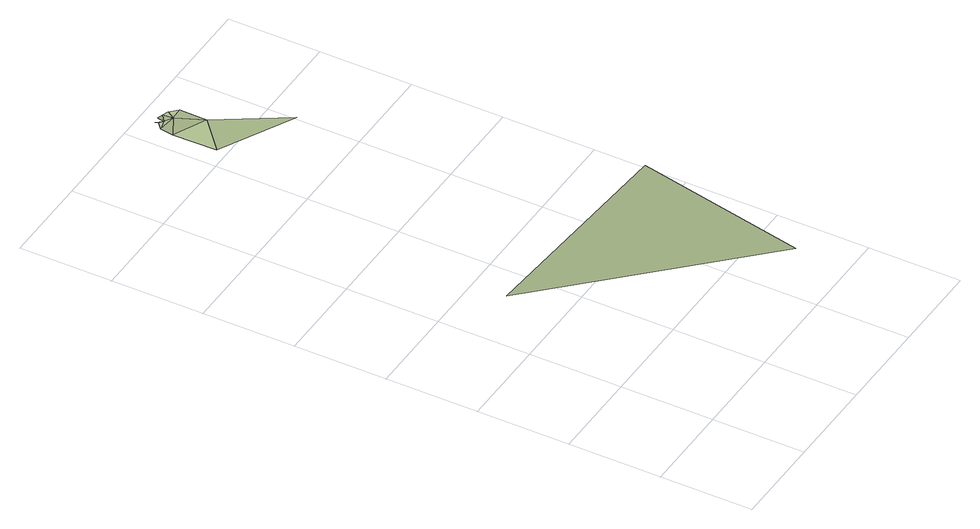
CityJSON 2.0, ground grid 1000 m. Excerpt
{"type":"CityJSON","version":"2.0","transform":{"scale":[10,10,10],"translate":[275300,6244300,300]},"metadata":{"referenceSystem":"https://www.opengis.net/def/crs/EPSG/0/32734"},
"CityObjects":{
"terrain1":{"type":"TINRelief","geometry":[{"type":"CompositeSurface","lod":"1","boundaries":[[[0,1,2]],[[3,4,5]],[[6,7,4]],[[7,8,9]],[[3,6,4]],[[8,7,6]],[[8,10,9]],[[5,11,3]],[[8,12,13]],[[12,8,6]],[[14,12,6]],[[6,3,15]],[[14,6,15]]]}]}
},
"vertices":[
[160,0,104],[241,211,65],[2,226,67],[152,639,12],[116,656,12],[115,607,14],[142,670,9],[121,672,10],[132,675,10],[128,678,10],[130,683,7],[191,563,18],[141,681,9],[137,684,7],[148,679,9],[156,671,9]
]}
